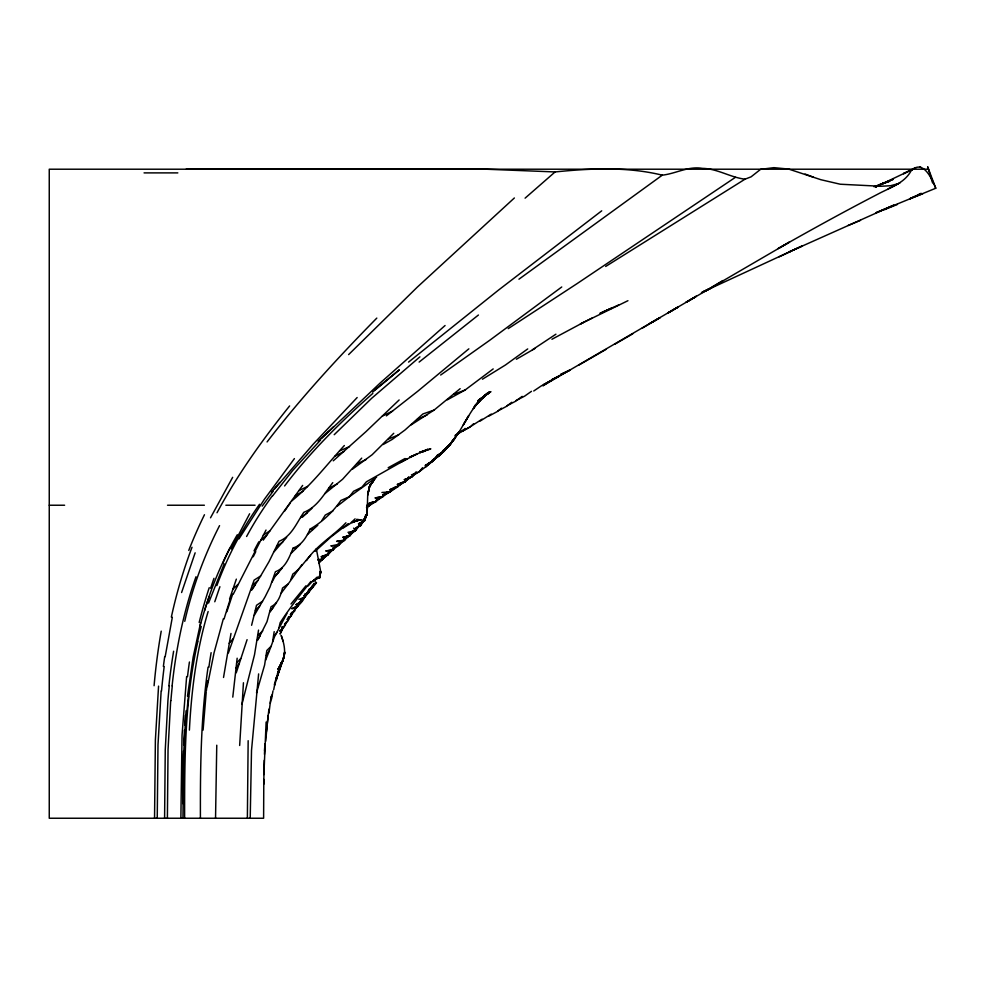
<?xml version="1.0" encoding="UTF-8"?>
<svg xmlns="http://www.w3.org/2000/svg" width="985" height="985" viewBox="0 0 985 985"><rect width="100%" height="100%" fill="white"/><g stroke="black" fill="none" stroke-linecap="round" stroke-linejoin="round"><path stroke-width="1.48" d="M157.243 818.239L157.994 744.894L161.146 691.051M182.964 818.239L183.604 754.732L186.054 710.813M215.543 818.239L216.762 745.214M250.215 818.239L251.507 750.422L258.624 673.912M182.718 803.563L183.469 750.939M302.654 597.92L282.215 629.083L280.072 634.057L282.276 629.649L282.239 626.62M263.746 784.269L264.251 760.309M263.808 779.394L263.611 818.239L49.25 818.239L49.25 169.211L928.51 169.211M356.693 519.304L364.499 520.499L367.11 513.948L367.7 495.27L369.671 486.245L374.189 479.584L369.449 486.578L367.7 495.27M263.894 774.579L266.122 722.067M248.158 740.695L247.37 818.239M313.205 580.83L318.611 577.567L312.971 581.31L317.108 577.308L319.657 577.912L319.891 571.337M367.11 513.948L363.502 520.203L367.11 513.948L367.442 504.603L366.999 514.219L364.068 520.375L367.011 513.542L364.758 520.523L361.495 522.863M264.46 754.362L264.879 743.675M264.583 750.792L264.78 746.051M347.68 536.874L350.155 535.483L350.266 532.823M183.69 744.82L184.404 730.107M239.663 745.473L243.443 682.765M302.838 597.907L301.459 601.663L297.704 606.501L291.769 608.73C297.667 606.378 305.042 600.961 305.153 593.955M189.391 730.107C191.459 690.091 196.532 649.989 208.143 611.525M203.082 730.119L206.222 691.999M271.047 696.703L268.954 713.078M366.999 514.219L367.565 505.157M305.104 594.14L304.919 597.144L300.622 600.751L301.459 601.663L296.103 604.679L297.679 605.997M184.7 725.206L185.402 715.381M268.08 715.43L265.679 741.299M170.7 700.618L168.041 749.72L167.388 818.239M398.913 485.445L404.847 481.899L408.824 476.74M158.56 686.126L155.384 740.006L154.546 818.239M366.469 507.263L375.753 501.71L375.888 500.368L389.974 491.921L395.194 487.415M256.506 692.972L264.608 664.998L266.837 650.494L271.121 646.246L274.556 636.642L286.906 613.52M266.43 731.596L268.905 709.163M232.78 697.121L237.163 658.214M272.623 641.555L274.199 631.631M241.904 704.41L254.512 654.754L258.538 630.104M309.105 589.449L308.785 592.428L305.005 596.762L304.033 595.827L307.64 592.145L308.785 592.428L311.408 587.343L312.725 587.516L316.468 582.751L315.274 581.741M172.104 685.855C176.032 648.758 183.493 611.919 196.015 576.73M187.482 696.173L193.158 657.118L200.595 622.84M186.633 676.572L182.04 735.216L180.871 818.239M304.033 595.827L308.785 592.428L309.105 589.276M206.37 690.768L207.613 680.894M280.516 631.841L285.354 625.069L285.675 622.446M319.657 577.912L320.445 571.694M275.049 682.777L273.695 689.734M208.069 667.165C200.792 717.166 200.263 767.808 200.411 818.239M272.98 690.928L271.54 699.054M165.172 656.687L172.326 617.275M223.521 677.471L230.995 633.453M283.114 641.407L281.193 635.423C284.296 643.759 286.364 653.277 282.399 661.698L283.655 657.118L276.12 680.339L277.031 675.796L274.864 685.031M284.69 652.242L283.951 657.069L277.536 675.673L278.595 671.154L276.169 680.463M365.62 514.97L364.758 520.523L358.515 523.835L360.67 525.658L362.64 521.976M271.306 697.454L271.7 695.102M285.354 625.069L284.554 624.158L288.322 620.415L287.275 619.368L291.363 615.76L290.415 614.763L294.527 611.143L295.192 607.117M207.232 686.631L214.077 652.698L223.373 618.728M270.284 703.302L271.121 698.624M257.873 639.93L267.009 621.658L271.047 606.76C278.213 603.226 280.737 595.223 282.547 588.008L288.211 583.957L302.013 564.577M288.322 620.415L289.122 616.573M320.728 571.928L319.509 577.826L320.79 572.039L316.296 548.657M251.606 625.278L256.519 605.307L262.539 601.232L265.199 596.639L269.964 587.134L275.418 571.743C285.576 568.111 289.319 557.054 293.222 547.98C301.976 545.161 306.544 536.813 310.201 529.019C322.132 522.173 332.979 511.941 340.872 500.478L349.318 496.785L376.578 477.22M197.874 641.37C184.688 699.325 184.577 759.115 184.614 818.239M291.363 615.76L292.237 611.907M274.359 684.563L276.686 676.461M279.014 627.58L280.183 622.643C289.295 608.558 300.166 594.866 310.903 581.446M369.671 486.245L367.947 493.276L369.818 485.937L374.423 479.412M320.79 572.039L318.955 577.641M364.499 520.499L367.011 513.542M399.454 483.857L397.497 486.922L389.974 491.921L382.931 494.889L383.177 496.502L378.314 499.075M181.597 592.527L195.141 552.819M236.252 672.755L247.087 639.659M265.593 660.245L271.121 646.246M275.665 679.958L282.202 661.563L278.065 669.209L282.166 661.551L278.484 670.613L281.919 661.538M226.858 611.71L232.694 594.103M228.397 652.944L254.118 580.128L260.619 575.991L268.991 561.684L279.05 541.27C291.585 536.468 296.682 522.678 303.836 512.298C317.33 507.213 324.41 493.522 332.782 482.638M214.767 601.761L219.901 586.715M282.399 661.698L283.889 657.118M229.542 599.089L236.351 579.131M210.581 588.279L213.967 578.318M279.1 671.056L280.626 666.513M402.557 482.244L397.189 484.546L404.847 481.899L405.771 479.19M314.092 583.539L312.725 587.516L311.605 586.383L316.357 582.874M208.549 603.079L224.198 563.851M290.957 579.254L292.841 574.046C299.994 569.108 304.476 561.659 310.558 555.368M277.314 674.085L278.595 670.699M308.785 592.059L311.408 587.343L308.022 591.295L308.785 592.059L312.479 587.676L314.043 583.576M280.663 666.34L282.436 661.772M329.064 552.363L328.128 554.715L320.63 560.465M350.155 535.483L349.133 533.685L354.415 530.189L350.155 535.483L342.768 537.367L350.155 535.483L351.202 532.947M314.006 583.415L312.344 587.035L315.754 582.714M349.133 533.685L355.61 530.533L357.37 526.79M233.346 594.004L266.012 530.053M231.093 549.002L249.611 513.788M210.519 517.802L232.657 477.319M253.231 556.759L255.768 551.637M318.783 563.371L322.809 558.877L321.295 556.685L328.128 554.715L327.537 553.299L338.668 545.284L341.93 540.765M290.415 614.763L291.462 612.695M287.275 619.368L288.679 616.659M271.983 582.16L274.926 576.644L282.301 567.926M254.216 615.44L262.539 601.232M217.02 512.766C237.385 474.733 262.626 439.519 289.615 405.931M391.304 489.582L389.974 491.921L381.921 492.488M305.005 596.762L307.64 592.145L304.919 597.144L298.874 599.397M356.595 527.689L355.61 530.533L349.934 534.806L354.415 530.189M306.495 560.576C316.665 545.222 333.164 536.123 345.932 522.776M463.75 424.129L468.626 415.83L458.936 432.255L453.789 439.704L459.281 431.516L449.258 445.663L443.521 451.192L449.689 444.641L444.075 451.204L437.796 456.166L444.223 450.379L432.206 461.485L436.774 456.092M362.566 521.878L360.485 525.424L364.524 520.08L363.958 519.526M238.961 538.881L264.288 499.407L294.416 458.591M463.27 424.88C470.337 413.195 476.999 400.489 488.585 392.596L474.573 406.005L481.443 398.617L489.151 392.264L481.887 398.162L489.656 391.993L482.256 397.743L490.087 391.796L482.564 397.386L490.481 391.673L482.822 397.09L490.85 391.673L477.713 400.87L483.229 396.82L478.882 399.885M278.041 669.209L279.986 665.971M251.975 589.892L260.619 575.991M321.91 520.462L325.284 515.057L332.856 511.018M266.344 655.419L269.225 650.826M341.869 540.876L338.668 545.284L330.874 545.862L338.938 544.742L344.233 540.445L346.621 536.825M257.307 640.176L260.335 635.423M369.449 486.578L373.881 479.757M338.938 544.742L338.101 543.301L344.233 540.445L347.249 535.815M368.858 505.982L373.044 502.227L368.021 506.647L368.858 505.982L368.255 503.729L375.753 501.71L378.228 497.917M458.173 433.425L448.643 445.848L454.614 438.633L449.603 445.269L442.708 450.97L449.603 445.269L452.977 440.283M236.006 668.027L239.146 663.274M336.02 545.801L333.472 549.642L329.913 551.834M453.112 440.036L449.258 445.663L454.614 438.633M270.038 611.894L276.526 602.697M399.775 483.66L397.497 486.922L390.035 489.619L390.479 491.281L395.083 487.464M263.229 540.137L302.641 485.42M262.158 506.118L273.288 491.022M281.131 593.216L288.211 583.957M326.712 554.481L328.128 554.715L335.282 546.724M305.953 585.792L291.018 604.002M272.685 495.824L292.816 470.35L320.667 439.901M369.88 485.605L374.596 479.276M284.591 485.962C310.349 451.844 340.933 421.703 372.835 393.384M440.295 454.073L438.534 456.375L431.627 460.931L437.205 456.744L432.206 461.485M273.645 636.692L277.08 632.21M355.61 530.533L359.747 525.153L360.67 525.658M267.07 441.945C300.647 398.112 338.114 357.42 376.812 318.093M270.124 611.377L273.461 607.092M437.796 456.166L444.321 450.945L436.946 455.649L444.075 451.204L447.67 446.23L444.321 450.945L438.35 456.449L440.172 454.122M396.229 486.516L397.497 486.922L403.899 481.677L404.847 481.899L408.159 477.725M369.855 485.285L374.731 479.178M436.811 456.117C435.025 460.549 415.399 474.918 432.033 461.263L425.114 465.597L432.353 461.62L437.328 456.855M274.544 488.966L313.23 444.173L357.161 397.534M324.915 493.596L342.571 479.276L361.717 458.136M250.732 590.274L254.844 585.275M271.478 492.168L279.728 482.416M318.623 562.041L322.452 559.578L325.863 555.503M274.138 551.686L286.647 537.367M429.423 462.507L425.84 466.755L419.056 471.827L411.41 474.905M414.648 473.785L412.038 476.863L404.33 479.658L412.038 476.863L416.199 471.79M449.689 444.641L443.521 451.192M422.614 467.678L419.056 471.827L412.013 476.174M229.16 643.34L233.199 638.637M291.535 501.082C311.494 485.1 327.057 464.28 344.344 445.528M325.739 555.577L322.809 558.877L317.675 559.689M236.585 663.127L240.685 658.546M428.463 463.393L425.705 466.397L432.033 461.263M352.433 469.192L372.133 454.738L393.741 433.301M364.524 520.08L359.993 524.968L364.524 520.08L359.316 524.414L364.782 520.4L358.515 523.835M255.398 610.417L259.769 605.787M343.962 538.943L349.552 535.483L344.565 540.075L343.962 538.943L345.981 536.8M307.973 586.075L312.085 581.729M387.24 492.204L383.177 496.502L375.002 497.942L382.229 496.772L387.253 492.081M334.21 434.705L371.714 398.248L419.918 356.829M438.35 456.449L444.223 450.379M348.616 354.612L417.32 287.115L514.367 197.973M297.704 606.501L293.924 610.318L294.527 611.143M312.898 581.544L317.108 577.308M465.117 428.426L462.384 431.147L470.165 426.874L473.576 423.784M291.043 553.385L300.425 544.163M875.751 212.834L935.75 188.246C931.982 178.913 923.117 158.733 911.088 170.848C904.205 183.493 889.8 187.679 877.906 194.119C844.268 211.541 811.086 229.825 778.162 248.552L789.551 242.064L542.858 385.8L551.243 380.407L542.957 384.926L559.283 376.073L551.883 379.668L569.724 370.2L560.76 374.386L569.995 370.114M321.504 438.436L380.099 383.079L445.072 325.518M326.527 433.498L333.681 426.554M318.13 441.28L328.411 431.467M315.126 551.317L330.738 537.133L348.247 523.626M333.25 460.82L365.891 431.713L399.147 399.959M273.781 577.025L278.706 572.334M302.481 517.1L311.962 508.309M383.19 444.506L392.202 439.409L404.958 430.026L422.91 413.959L434.065 410.092L460.155 388.681M463.455 429.866L454.935 435.579M355.105 518.861L349.749 523.885L343.322 527.948M232.854 589.153L237.964 584.425M307.48 534.51L317.81 525.227M257.984 635.177L262.736 630.892M525.091 198.157L555.097 171.932C590.852 168.361 627.039 166.539 662.289 175.17C675.833 173.668 688.256 165.923 702.428 168.373C717.4 168.607 730.341 177.411 745.005 179.184L751.05 176.857L760.555 169.358L773.878 167.659L788.665 169.075L820.887 179.713L840.242 184.22L880.775 186.276L890.6 185.722L898.258 183.641M482.145 419.167L471.236 426.111M252.431 585.225L257.725 580.645M372.699 392.079L399.356 369.831L375.125 389.691M491.269 414.094L480.138 421.063M468.848 348.838L417.652 391.328L386.354 415.879M419.13 362.074L478.427 315.015M408.553 362.111L498.521 290.082L601.712 210.827M308.022 591.295L312.479 587.676M493.19 368.919L465.08 390.035L447.313 399.836M260.606 540.273L266.664 535.409M501.488 408.172L497.253 411.57L489.077 415.978M404.847 481.899L411.324 476.703L404.909 481.123M511.794 402.262L506.352 406.448L498.053 410.868M375.753 501.71L382.229 496.772M527.714 348.924L505.477 364.979L482.453 379.2M561.745 286.98L489.705 340.293L440.664 375.026M276.613 546.527L282.818 541.935M300.647 517.654L307.271 512.766M522.173 396.376L515.487 401.314L507.029 405.734M518.947 279.198L662.289 175.17M397.731 486.147L402.668 482.564M531.469 391.328L524.611 396.155L516.029 400.563M382.931 494.889L387.191 491.884M279.814 630.745L282.215 629.083M337.276 506.142L349.318 496.785L353.541 491.33L361.815 487.267L366.395 481.8L407.285 458.702L400.156 462.519L417.455 453.777L409.735 457.126L427.884 449.246L420.029 452.62L430.839 448.852L419.721 452.103L424.941 451.179L420.46 452.029M411.065 424.917L434.065 410.092M555.922 334.198L532.417 349.773M312.996 581.088L318.217 577.505L314.092 580.239M478.956 399.91L483.573 397.09L479.042 399.898M533.747 390.983L541.935 385.467M578.885 365.066L605.898 349.466M263.278 535.187L270.149 530.656M912.172 169.777L914.474 168.398L903.651 173.606L915.57 167.869L903.651 173.606M735.426 177.325L577.161 283.569L508.211 328.633M614.985 344.122L632.776 333.804M296.103 604.679L300.708 601.724M745.005 179.184L605.664 266.455M641.986 328.325L660.073 317.613L650.063 323.289L659.507 318.069M668.877 312.577L678.209 306.889L668.027 312.848L677.495 307.48M295.192 495.923L302.974 491.195M686.927 301.927L696.346 296.226L685.942 302.309L695.459 296.867M713.374 286.266L722.793 280.577M360.448 525.596L354.6 529.117L353.64 528.132M704.964 291.289L714.47 285.613M535.187 348.345L516.386 359.242M470.165 426.874L456.141 434.754M279.851 631.028L282.276 629.649L282.276 626.903M405.032 458.53L388.176 467.727M551.932 339.271L583.255 322.526L627.938 300.708M334.974 456.19L344.073 451.401M888.076 188.874L900.327 182.57M328.892 488.215L337.326 483.906M583.255 322.526L580.374 323.979L592.096 318.056M390.035 489.619L394.997 487.132M298.886 490.702L307.517 486.43M382.352 416.101L392.572 411.102M701.628 292.57L709.742 288.593L703.315 291.671M703.475 291.671L802.307 245.942L789.256 251.864L893.42 205.348M910.066 198.847L921.295 193.355L917.367 195.178M893.629 205.212L875.985 212.748M876.133 186.707L882.917 183.456L877.906 185.857M875.973 186.793L883.804 183.062M875.616 186.965L904.698 173.089M914.782 196.384L909.623 198.822L922.785 193.75M357.124 463.763L366.309 459.429M618.617 304.993L599.976 313.341L612.03 308.022L602.623 312.122M779.147 256.826L790.696 251.421M701.468 292.705L711.663 287.965M417.037 419.548L427.231 414.833M338.668 545.284L332.585 548.066L333.472 549.642L325.752 550.96L332.918 550.036M351.682 522.875L358.959 519.624M339.64 450.884L349.515 446.587M875.456 186.497L893.296 179.282L878.608 185.106L889.652 181.24M368.255 503.729L372.921 501.771M848.073 225.466L860.521 220.357M388.496 439.002L398.666 434.853M321.295 556.685L325.358 555.035M897.409 204.449L884.604 209.571L885.256 209.337M878.608 185.106L889.48 181.252M453.765 394.345L465.08 390.035M874.077 186.781L880.996 184.17M352.101 522.456L359.845 519.674M352.544 522.124L360.658 519.711L353.061 521.915M347.988 532.331L355.363 530.656M344.565 540.075L336.599 541.368L344.233 540.445M318.044 559.899L322.452 559.578M186.128 169.223L482.367 169.075L555.097 171.932M49.25 505.231L64.604 505.231M167.512 505.231L204.375 505.231M225.873 505.231L255.053 505.231M919.658 166.884L920.63 166.97M310.201 529.019L313.008 529.45M293.222 547.98L296.128 548.436M805.053 174.062L813.228 177.091M935.75 188.246L927.661 166.76L932.623 183.025M164.594 818.239L165.258 749.708L167.918 700.618A665.761 665.491 -85.1 0 1 169.285 685.855M208.857 667.35A418.28 271.171 -85.9 0 1 211.122 652.686M187.002 710.899A617.496 611.069 85.6 0 1 188.43 696.284M154.091 685.72A617.09 594.115 -88.1 0 1 161.22 631.151M170.885 700.643A663.558 661.661 87.2 0 1 172.301 685.88M199.179 622.434A365.46 258.809 -77.4 0 1 209.226 587.688M204.609 610.503A344.097 340.034 -63.9 0 1 237.274 534.781M254.044 550.861A253.601 231.438 -48.3 0 1 258.821 541.812M246.595 536.493A342.287 326.01 -44.9 0 1 272.463 495.652M188.775 550.393A419.425 377.23 -66.8 0 1 204.461 514.736M187.495 676.695A517.187 436.675 -87.8 0 1 189.428 662.006M161.515 691.076A669.332 668.643 75.8 0 1 164.187 666.562M168.903 685.806A575.88 575.462 -84.9 0 1 173.619 651.245M163.375 666.451A618.137 617.373 -64.5 0 1 164.717 656.613M197.579 641.297A392.559 387.807 -79.2 0 1 201.248 626.435M200.017 626.103A365.46 359.907 -78.8 0 1 209.362 596.233M184.749 621.313A410.006 409.711 -5.1 0 1 219.544 525.645M216.835 585.644A340.514 333.423 -50.9 0 1 259.535 504.271M171.353 617.066A455.353 422.762 -77.8 0 1 192.013 547.278M224.063 619.011A249.217 67.879 -73.7 0 1 230.145 599.569M284.603 511.129A247.26 216.392 -42.8 0 1 287.472 506.955M288.199 505.921A247.26 216.392 -42.8 0 1 290.452 502.781M222.856 563.26A284.948 138.503 -65.8 0 1 229.825 548.251M144.056 172.892A1369.002 17.471 0 0 1 177.829 172.892M284.616 652.242L283.963 657.093L284.616 652.242M282.092 661.551L280.048 665.983L282.166 661.551M473.883 407.778L473.329 408.566L479.732 400.304L487.206 393.323L474.277 406.904L480.914 399.097L487.944 392.953L480.348 399.664L473.883 407.778M359.747 525.153L355.302 529.967L354.6 529.117L359.747 525.153"/></g></svg>
